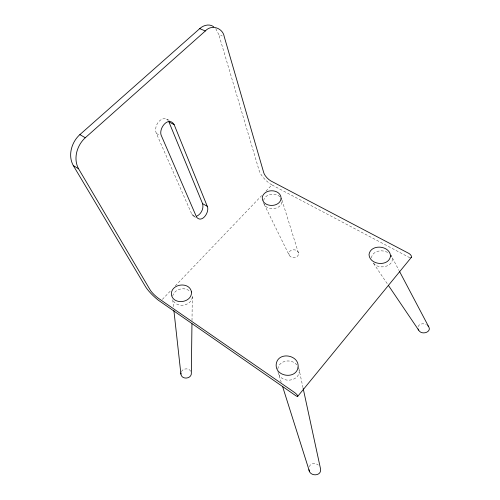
<?xml version="1.0" encoding="UTF-8"?>
<svg xmlns="http://www.w3.org/2000/svg" width="500" height="500" viewBox="0 0 500 500"><rect width="100%" height="100%" fill="white"/><g stroke="black" fill="none" stroke-linecap="round" stroke-linejoin="round"><path stroke-width="0.38" stroke-dasharray="2.5 1.88" d="M192 320.65L192.312 295.706C192.981 305.55 177.206 308.962 173.094 300.306M371.394 258.012C372.531 250.169 383.506 249.006 388.894 253.306M277.787 368.994C278.988 360.062 291.6 358.419 296.788 364.869M263.531 200.588C265.244 193.656 275.2 192.275 280.031 196.781M172.65 296.087C174.412 288.938 184.613 286.406 189.875 291.281M418.069 326.606C419.425 323.413 423.738 323.144 426.463 324.663M309.163 466.737C310.531 463.106 315.575 462.594 318.25 465.05M181.35 371.681C183.175 367.981 189.3 367.831 191.025 371.694M162.375 299.387L171.006 290.369M175.325 285.856L261.644 195.619M265.963 191.112L271.894 184.906L409.113 257.369A3.538 1.613 38.2 0 0 410.087 257.669M169.244 120.506C161.431 114.031 153 126.2 156.412 133.512L191.881 214.381L192.669 215.575L195.087 216.556M215.744 28.65L218.775 34.538L222.219 35.981M156.412 133.512L159.681 135.269M191.881 214.381L194.838 216.131M193.762 216.312L195.531 217.362M271.894 184.906L269.956 183.656A14.569 6.081 44.4 0 1 259.163 170.619L218.775 34.538M166.606 119.138L167.938 120.275M373.475 263.012C378.9 270.931 397.05 265.8 391.106 255.463L399.106 270.637M263.538 202.481C265.694 212.862 285.856 209.119 281.3 198.381M264.175 204.306L289.212 255.244C291.25 259.262 299.131 258.125 298.506 253.15L282 200.2M373.525 263.4L387.85 284.575M278.644 374.006C282.838 384.869 302.694 380.356 298.663 368.263M298.506 253.15C297.344 247.587 286.769 249.444 289.212 255.244M277.856 371.531L281.219 382.163M298.775 368.113L303.175 388.488M172.712 299.781L173.562 307.525"/><path stroke-width="0.75" d="M191.956 323.769L191.344 372.875C191.962 378.944 181.644 380.144 180.906 374.069L173.906 310.619M180.906 374.069L180.956 372.856M297.75 396.312L411.375 257.331M410.875 257.656A3.538 1.613 38.2 0 0 411.294 255.938A3.538 1.613 38.2 0 0 408.875 253.419L270.8 180.906A8.331 3.475 44.4 0 1 263.594 172.181L224.288 36.844C222.931 27.906 211.431 24.019 205.325 30.981L85.288 137.75C76.988 145.269 72.981 158.581 78.562 168.794L149.812 289.35A9.025 1.919 43.2 0 0 158.219 298.175L294.606 392.537A3.869 0.906 40.3 0 1 297.725 395.875A3.869 0.906 40.3 0 1 295.8 395.712L158.262 300.15A15.775 3.35 43.2 0 1 145.694 286.962L73.281 165.538C67.656 155.394 71.575 142.081 79.881 134.613L199.731 28.631C203.388 25.15 209.569 23.45 213.819 26.875M196.55 216.275C201.131 214.225 204.025 208.481 202.562 203.612L168.9 121.906L174.15 124.637L207.3 206.356C209.894 211.994 201.863 223.7 196.606 217.188L161.644 136.325C157.55 129.225 168.444 115.213 174.15 124.637M199.731 28.631L205.325 30.981M202.562 203.612L207.3 206.356M79.881 134.613L85.288 137.75M73.281 165.538L78.562 168.794M427.788 325.644C433.544 331.538 421.694 336.012 418.656 330.125L388.281 285.219M308.906 469.669C309.581 476.806 321.931 476.525 320.531 468.831L303.175 388.488M399.469 271.325L428.575 326.519M418.075 328.963L418.656 330.125M282.556 386.4L309.375 471.138M191.462 291.944C192.3 302.925 173.181 305.519 171.375 294.531C170.731 283.688 189.5 281.137 191.462 291.944M390.525 256.006C389.081 267.025 369.431 265.25 369.031 254.462C370.75 243.663 389.919 245.331 390.525 256.006M298.094 367.125C296.363 379.925 274.662 376.838 276.231 364.025C278.05 351.138 299.45 354.744 298.094 367.125M281.094 198.781C279.306 208.263 261.719 207.438 262.269 197.269C264.275 188.025 281.363 188.8 281.094 198.781"/></g></svg>
